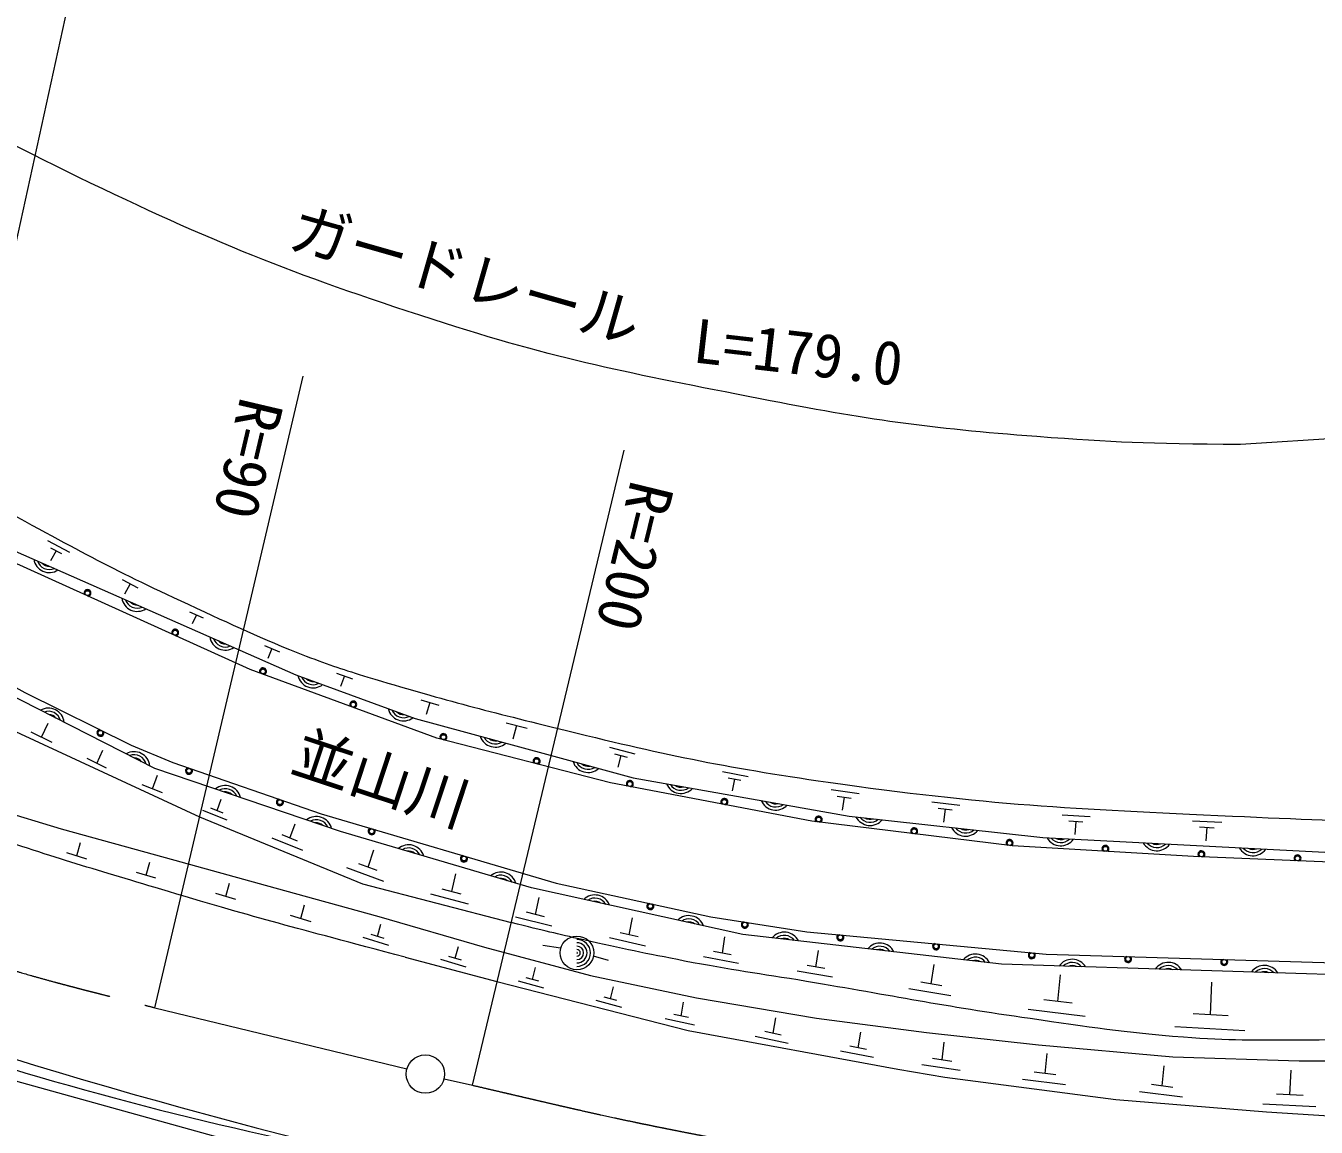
# Model space of a CAD drawing. Units: millimetres, scale not verified. Extents: x 40000 to 680000, y 20000 to 380000.
# Drawn here: x 163273 to 216938, y 272596 to 318414 of the extents above; entities that cross this region are included whole.
import ezdxf
from ezdxf.enums import TextEntityAlignment as Align

# ---------------------------------------------------------------- set-up
doc = ezdxf.new("R2010")
doc.units = ezdxf.units.MM
doc.header["$LTSCALE"] = 1000
doc.linetypes.add('CHAIN', pattern=[18.5, 12, -1.5, 3.5, -1.5])
for name, color, linetype, lineweight in [('M-BGD', 7, 'Continuous', 13), ('M-BMK', 2, 'CHAIN', 13), ('M-BMK-SRVR', 3, 'Continuous', 13), ('M-STR-HTXT', 7, 'Continuous', 13)]:
    doc.layers.add(name, color=color, linetype=linetype, lineweight=lineweight)
doc.styles.add('ＭＳ ゴシック', font='')
doc.styles.get('ＭＳ ゴシック').set_extended_font_data('MS Gothic')

msp = doc.modelspace()

# ---------------------------------------------------------------- linework, layer by layer
at = {"layer": 'M-BGD'}
for p, q in [((164171, 297001), (165089, 296519)), ((164304, 296697), (164763, 296456)), ((164534, 296576), (164305, 296150)), ((167281, 295374), (167935, 295037)), ((167608, 295205), (167379, 294772)), ((170087, 294038), (170644, 293780)), ((170366, 293909), (170190, 293540)), ((173195, 292632), (173824, 292378)), ((173509, 292505), (173337, 292088)), ((176199, 291489), (176862, 291247)), ((158292, 291167), (170503, 285510)), ((176530, 291368), (176365, 290928)), ((179699, 290380), (180448, 290154)), ((180073, 290267), (179918, 289769)), ((163931, 288816), (164200, 289406)), ((183249, 289423), (184122, 289202)), ((183685, 289312), (183533, 288732)), ((164368, 288603), (163494, 289029)), ((166228, 287730), (166478, 288277)), ((187547, 288406), (188601, 288134)), ((166634, 287532), (165823, 287927)), ((187756, 288127), (188283, 287991)), ((188020, 288059), (187888, 287568)), ((168538, 286672), (168751, 287241)), ((192252, 287391), (193310, 287191)), ((192477, 287129), (193006, 287029)), ((168960, 286501), (168115, 286843)), ((192741, 287079), (192644, 286586)), ((196766, 286642), (197924, 286474)), ((160597, 286272), (164745, 285002)), ((171225, 285768), (171402, 286241)), ((197022, 286368), (197600, 286284)), ((197311, 286326), (197228, 285787)), ((200950, 286129), (202112, 285994)), ((171646, 285364), (170641, 285770)), ((171476, 285666), (170974, 285869)), ((201214, 285863), (201795, 285796)), ((201504, 285829), (201436, 285288)), ((206370, 285586), (207538, 285521)), ((164745, 285002), (169063, 283817)), ((174256, 284623), (174481, 285222)), ((206649, 285336), (207233, 285303)), ((206941, 285319), (206906, 284775)), ((211792, 285347), (213007, 285282)), ((212083, 285088), (212691, 285055)), ((212387, 285071), (212352, 284505)), ((165390, 283883), (165549, 284440)), ((174789, 284111), (173518, 284626)), ((174574, 284494), (173938, 284752)), ((165805, 283752), (164975, 284013)), ((177505, 283412), (177750, 284135)), ((168283, 283075), (168432, 283616)), ((169063, 283817), (173635, 282547)), ((178159, 282823), (176624, 283388)), ((177888, 283271), (177121, 283554)), ((168685, 282952), (167880, 283197)), ((180985, 282396), (181163, 283138)), ((172002, 282062), (171175, 282314)), ((171589, 282188), (171742, 282744)), ((173635, 282547), (177953, 281362)), ((181690, 281868), (180111, 282292)), ((181380, 282290), (180590, 282502)), ((174711, 281273), (174869, 281845)), ((184469, 281442), (184626, 282149)), ((175137, 281143), (174285, 281402)), ((177953, 281362), (182356, 280092)), ((185147, 280953), (183640, 281328)), ((184846, 281348), (184092, 281535)), ((188367, 280599), (188509, 281304)), ((177901, 280533), (178041, 281039)), ((188743, 280513), (187991, 280685)), ((178374, 280154), (177297, 280481)), ((178170, 280451), (177632, 280615)), ((184778, 280170), (185514, 280060)), ((189050, 280126), (187547, 280470)), ((192241, 279835), (192350, 280518)), ((179054, 279668), (182864, 278652)), ((181393, 279542), (180865, 279702)), ((181129, 279622), (181266, 280118)), ((182356, 280092), (186759, 278906)), ((187506, 279527), (186888, 279715)), ((192915, 279409), (191459, 279680)), ((192605, 279768), (191877, 279903)), ((196135, 279254), (196236, 279946)), ((181593, 279251), (180537, 279571)), ((184347, 278742), (184469, 279241)), ((196821, 278832), (195346, 279087)), ((196503, 279191), (195766, 279318)), ((200930, 278554), (201049, 279369)), ((182864, 278652), (190823, 276620)), ((184821, 278384), (183757, 278674)), ((184613, 278669), (184081, 278814)), ((186759, 278906), (191161, 277975)), ((201365, 278478), (200495, 278629)), ((206199, 277821), (206305, 278930)), ((212548, 277271), (212596, 278632)), ((187856, 277865), (187324, 278010)), ((187590, 277937), (187712, 278437)), ((201740, 278055), (199999, 278356)), ((188064, 277580), (187000, 277869)), ((190524, 277220), (190632, 277791)), ((191161, 277975), (196157, 277128)), ((207327, 277202), (204956, 277491)), ((206792, 277749), (205607, 277893)), ((191081, 276845), (189863, 277107)), ((190829, 277154), (190220, 277286)), ((194348, 276503), (194469, 277145)), ((196157, 277128), (200729, 276536)), ((213276, 277227), (211820, 277316)), ((190823, 276620), (199543, 275012)), ((194974, 276081), (193604, 276376)), ((194690, 276429), (194005, 276576)), ((197892, 275902), (198001, 276548)), ((200729, 276536), (205385, 276028)), ((213968, 276599), (211056, 276778)), ((198236, 275835), (197548, 275970)), ((201384, 275392), (201471, 276137)), ((205385, 276028), (210973, 275520)), ((159835, 275350), (177276, 270524)), ((198527, 275493), (197150, 275761)), ((201781, 275335), (200986, 275449)), ((205663, 274826), (205746, 275666)), ((210973, 275520), (216223, 275350)), ((210973, 275520), (216223, 275350)), ((216223, 275350), (222149, 275350)), ((202133, 274959), (200542, 275188)), ((206111, 274769), (205214, 274882)), ((210530, 274311), (210613, 275149)), ((215843, 273941), (215897, 274967)), ((206515, 274354), (204720, 274580)), ((210978, 274254), (210082, 274367)), ((211380, 273840), (209589, 274065)), ((216392, 273916), (215293, 273967)), ((216921, 273450), (214723, 273553)), ((214868, 273234), (222657, 272726))]:
    msp.add_line(p, q, dxfattribs=at)
for points in [[(159898, 297854), (174496, 291417), (179469, 289596), (184927, 288113), (188525, 287124), (197518, 285541), (205567, 284642), (220761, 283851), (228887, 283756), (235456, 284548), (246764, 286537), (258704, 289369), (262906, 290750), (269738, 293867), (273669, 296229), (280286, 300855), (284790, 304501), (286989, 305850), (290756, 307589), (294158, 308706), (299569, 308917), (303716, 308447), (314153, 306479)], [(314153, 305806), (302192, 308134), (299475, 308344), (294275, 308109), (290980, 307100), (288102, 305911), (284394, 303631), (279481, 299628), (275182, 296618), (268058, 292518), (263455, 290408), (258670, 288965), (252820, 287454), (244031, 285635), (235209, 284011), (228577, 283157), (211839, 283854), (204305, 284296), (195961, 285325), (187592, 286920), (180365, 288786), (172609, 291640), (159641, 297500)], [(157606, 293809), (163231, 290685), (167653, 288482), (169392, 287762), (175556, 285635), (185324, 282750), (191761, 281350), (195757, 280729), (205702, 279800), (220949, 279340), (229655, 279407), (237354, 280495), (248961, 282829), (263266, 286587), (268180, 288313), (275449, 291857), (279111, 294206), (284236, 298116), (289694, 302107), (292843, 303506), (295305, 304335), (300316, 304431), (312810, 301957)], [(310805, 301769), (302886, 303352), (299871, 303857), (294472, 303466), (290295, 301787), (281529, 295552), (278853, 293459), (274527, 290791), (268750, 288114), (262812, 285913), (248080, 282263), (236486, 279837), (229583, 278968), (225177, 278794), (221350, 278819), (203849, 279375), (193092, 280611), (184306, 282547), (176365, 284897), (168641, 287522), (158923, 292464), (156319, 293793)], [(170503, 285510), (177276, 282716), (183457, 281108)], [(199543, 275012), (201491, 274673), (208603, 273742), (214868, 273234)]]:
    msp.add_lwpolyline(points, dxfattribs=at)
for centre, radius in [((165839, 294814), 100), ((165839, 294814), 100), ((165839, 294814), 100), ((165839, 294814), 100), ((169485, 293167), 100), ((169485, 293167), 100), ((169485, 293167), 100), ((169485, 293167), 100), ((173137, 291558), 100), ((173137, 291558), 100), ((173137, 291558), 100), ((173137, 291558), 100), ((176891, 290176), 100), ((176891, 290176), 100), ((176891, 290176), 100), ((176891, 290176), 100), ((166376, 289001), 100), ((166376, 289001), 100), ((166376, 289001), 100), ((166376, 289001), 100), ((180642, 288823), 100), ((180642, 288823), 100), ((180642, 288823), 100), ((180642, 288823), 100), ((184515, 287823), 100), ((184515, 287823), 100), ((184515, 287823), 100), ((184515, 287823), 100), ((170060, 287421), 100), ((170060, 287421), 100), ((170060, 287421), 100), ((170060, 287421), 100), ((188393, 286874), 100), ((188393, 286874), 100), ((188393, 286874), 100), ((188393, 286874), 100), ((173841, 286116), 100), ((173841, 286116), 100), ((173841, 286116), 100), ((173841, 286116), 100), ((192322, 286125), 100), ((192322, 286125), 100), ((192322, 286125), 100), ((192322, 286125), 100), ((177658, 284905), 100), ((177658, 284905), 100), ((177658, 284905), 100), ((177658, 284905), 100), ((196247, 285395), 100), ((196247, 285395), 100), ((196247, 285395), 100), ((196247, 285395), 100), ((200217, 284906), 100), ((200217, 284906), 100), ((200217, 284906), 100), ((200217, 284906), 100), ((204187, 284417), 100), ((204187, 284417), 100), ((204187, 284417), 100), ((204187, 284417), 100), ((208173, 284175), 100), ((208173, 284175), 100), ((208173, 284175), 100), ((208173, 284175), 100), ((212165, 283946), 100), ((212165, 283946), 100), ((212165, 283946), 100), ((212165, 283946), 100), ((181494, 283772), 100), ((181494, 283772), 100), ((181494, 283772), 100), ((181494, 283772), 100), ((216161, 283779), 100), ((216161, 283779), 100), ((216161, 283779), 100), ((216161, 283779), 100), ((189247, 281790), 100), ((189247, 281790), 100), ((189247, 281790), 100), ((189247, 281790), 100), ((193177, 281024), 100), ((193177, 281024), 100), ((193177, 281024), 100), ((193177, 281024), 100), ((186193, 279848), 700), ((197147, 280494), 100), ((197147, 280494), 100), ((197147, 280494), 100), ((197147, 280494), 100), ((201130, 280122), 100), ((201130, 280122), 100), ((201130, 280122), 100), ((201130, 280122), 100), ((205112, 279749), 100), ((205112, 279749), 100), ((205112, 279749), 100), ((205112, 279749), 100), ((209115, 279592), 100), ((209115, 279592), 100), ((209115, 279592), 100), ((209115, 279592), 100), ((213113, 279471), 100), ((213113, 279471), 100), ((213113, 279471), 100), ((213113, 279471), 100)]:
    msp.add_circle(centre, radius, dxfattribs=at)
for centre, radius, start, end in [((164250, 296322), 654, 188.9836, 303.4254), ((164250, 296322), 523, 198.7948, 293.6142), ((164250, 296322), 392, 220.6713, 271.7377), ((165839, 294814), 145, 289.2867, 202.0811), ((165839, 294814), 116, 270.8374, 220.5304), ((167910, 294708), 654, 188.9836, 303.4254), ((167910, 294708), 523, 198.7948, 293.6142), ((167910, 294708), 392, 220.6713, 271.7377), ((169485, 293167), 145, 289.2867, 202.0811), ((169485, 293167), 116, 270.8374, 220.5304), ((171570, 293094), 654, 188.9836, 303.4254), ((171570, 293094), 523, 198.7948, 293.6142), ((171570, 293094), 392, 220.6713, 271.7377), ((173137, 291558), 145, 293.3972, 206.1916), ((173137, 291558), 116, 274.9479, 224.6409), ((175224, 291527), 654, 192.6723, 307.1142), ((175224, 291527), 523, 202.4836, 297.3029), ((175224, 291527), 392, 224.36, 275.4265), ((164214, 289376), 654, 5.8249, 120.2667), ((164214, 289376), 523, 15.6361, 110.4555), ((176891, 290176), 145, 293.3972, 206.1916), ((176891, 290176), 116, 274.9479, 224.6409), ((178980, 290152), 654, 192.6723, 307.1142), ((178980, 290152), 523, 202.4836, 297.3029), ((178980, 290152), 392, 224.36, 275.4265), ((164214, 289376), 392, 37.5126, 88.579), ((166376, 289001), 145, 107.1155, 19.9099), ((166376, 289001), 116, 88.6662, 38.3592), ((180642, 288823), 145, 299.1247, 211.9191), ((180642, 288823), 116, 280.6754, 230.3684), ((182795, 289060), 654, 197.5828, 312.0246), ((182795, 289060), 523, 207.394, 302.2134), ((182795, 289060), 392, 229.2705, 280.3369), ((167779, 287563), 654, 5.8249, 120.2667), ((167779, 287563), 523, 15.6361, 110.4555), ((167779, 287563), 392, 37.5126, 88.579), ((184515, 287823), 145, 299.1247, 211.9191), ((184515, 287823), 116, 280.6754, 230.3684), ((186654, 288006), 654, 197.4028, 311.8447), ((186654, 288006), 523, 207.2141, 302.0334), ((186654, 288006), 392, 229.0905, 280.157), ((170060, 287421), 145, 114.5674, 27.3618), ((170060, 287421), 116, 96.1181, 45.8111), ((171570, 286153), 654, 14.0057, 128.4476), ((171570, 286153), 523, 23.817, 118.6363), ((188393, 286874), 145, 302.8111, 215.6054), ((188393, 286874), 116, 284.3617, 234.0548), ((190519, 287133), 654, 202.7956, 317.2375), ((190519, 287133), 523, 212.6069, 307.4262), ((190519, 287133), 392, 234.4833, 285.5498), ((171570, 286153), 392, 45.6934, 96.7599), ((173841, 286116), 145, 114.5674, 27.3618), ((173841, 286116), 116, 96.1181, 45.8111), ((192322, 286125), 145, 302.8111, 215.6054), ((192322, 286125), 116, 284.3617, 234.0548), ((194459, 286439), 654, 202.7956, 317.2375), ((194459, 286439), 523, 212.6069, 307.4262), ((194459, 286439), 392, 234.4833, 285.5498), ((175357, 284865), 654, 14.0057, 128.4476), ((196247, 285395), 145, 306.5792, 219.3735), ((196247, 285395), 116, 288.1298, 237.8229), ((198384, 285801), 654, 206.4038, 320.8456), ((175357, 284865), 523, 23.817, 118.6363), ((175357, 284865), 392, 45.6934, 96.7599), ((177658, 284905), 145, 117.1445, 29.9389), ((177658, 284905), 116, 98.6952, 48.3882), ((198384, 285801), 523, 216.215, 311.0344), ((198384, 285801), 392, 238.0915, 289.1579), ((200217, 284906), 145, 306.5792, 219.3735), ((200217, 284906), 116, 288.1298, 237.8229), ((202359, 285357), 654, 206.4038, 320.8456), ((202359, 285357), 523, 216.215, 311.0344), ((202359, 285357), 392, 238.0915, 289.1579), ((204187, 284417), 145, 306.5792, 219.3735), ((204187, 284417), 116, 288.1298, 237.8229), ((206317, 284957), 654, 209.8014, 324.2432), ((206317, 284957), 523, 219.6126, 314.432), ((206317, 284957), 392, 241.4891, 292.5555), ((210311, 284750), 654, 209.8014, 324.2432), ((179194, 283690), 654, 16.2947, 130.7365), ((179194, 283690), 523, 26.1059, 120.9253), ((179194, 283690), 392, 47.9824, 99.0489), ((181494, 283772), 145, 117.1445, 29.9389), ((181494, 283772), 116, 98.6952, 48.3882), ((208173, 284175), 145, 310.2441, 223.0385), ((208173, 284175), 116, 291.7948, 241.4879), ((210311, 284750), 523, 219.6126, 314.432), ((210311, 284750), 392, 241.4891, 292.5555), ((212165, 283946), 145, 311.2157, 224.0101), ((212165, 283946), 116, 292.7664, 242.4594), ((214306, 284542), 654, 209.8014, 324.2432), ((214306, 284542), 523, 219.6126, 314.432), ((214306, 284542), 392, 241.4891, 292.5555), ((216161, 283779), 145, 311.2157, 224.0101), ((216161, 283779), 116, 292.7664, 242.4594), ((183030, 282555), 654, 16.2947, 130.7365), ((183030, 282555), 523, 26.1059, 120.9253), ((183030, 282555), 392, 47.9824, 99.0489), ((186939, 281604), 654, 20.3524, 134.7942), ((186939, 281604), 523, 30.1636, 124.983), ((186939, 281604), 392, 52.0401, 103.1065), ((189247, 281790), 145, 121.3364, 34.1308), ((189247, 281790), 116, 102.8871, 52.5801), ((190845, 280743), 654, 20.3524, 134.7942), ((190845, 280743), 523, 30.1636, 124.983), ((190845, 280743), 392, 52.0401, 103.1065), ((193177, 281024), 145, 124.7676, 37.5619), ((193177, 281024), 116, 106.3182, 56.0113), ((194817, 280056), 654, 26.2257, 140.6675), ((186193, 279848), 560, 270, 90), ((186193, 279848), 420, 270, 90), ((194817, 280056), 523, 36.0369, 130.8563), ((194817, 280056), 392, 57.9134, 108.9798), ((197147, 280494), 145, 128.264, 41.0584), ((197147, 280494), 116, 109.8147, 59.5077), ((198791, 279600), 654, 26.2257, 140.6675), ((201130, 280122), 145, 128.264, 41.0584), ((201130, 280122), 116, 109.8147, 59.5077), ((186193, 279848), 280, 270, 90), ((186193, 279848), 140, 270, 90), ((186193, 279848), 20, 270, 90), ((198791, 279600), 523, 36.0369, 130.8563), ((198791, 279600), 392, 57.9134, 108.9798), ((202765, 279143), 654, 26.2257, 140.6675), ((202765, 279143), 523, 36.0369, 130.8563), ((205112, 279749), 145, 128.264, 41.0584), ((205112, 279749), 116, 109.8147, 59.5077), ((209115, 279592), 145, 131.8759, 44.6703), ((209115, 279592), 116, 113.4266, 63.1196), ((202765, 279143), 392, 57.9134, 108.9798), ((206786, 278927), 654, 30.9592, 145.401), ((206786, 278927), 523, 40.7704, 135.5898), ((206786, 278927), 392, 62.6468, 113.7133), ((210784, 278800), 654, 30.9592, 145.401), ((210784, 278800), 523, 40.7704, 135.5898), ((210784, 278800), 392, 62.6468, 113.7133), ((213113, 279471), 145, 131.8759, 44.6703), ((213113, 279471), 116, 113.4266, 63.1196), ((214782, 278673), 654, 30.9592, 145.401), ((214782, 278673), 523, 40.7704, 135.5898), ((214782, 278673), 392, 62.6468, 113.7133), ((231889, 499093), 234083, 251.48334, 268.15112), ((204844, 414910), 146098, 251.18213, 259.25875)]:
    msp.add_arc(centre, radius, start, end, dxfattribs=at)
for points, knots in [([(179054, 279668), (174291, 280933), (173030, 281254), (169207, 282400), (166208, 283298), (164518, 283775), (161562, 284806), (159451, 285542), (158280, 285992), (156220, 286861), (153393, 288054), (151861, 288847), (149129, 290245), (147000, 291334), (145796, 291932), (143752, 293173), (142478, 293946), (141819, 294466), (140598, 295323), (138604, 296723), (137508, 297540), (135588, 299041), (134694, 299740), (134222, 300168), (133363, 300911), (132413, 301734), (131909, 302227), (130990, 303086), (130427, 303612), (130249, 303779), (129556, 304440)], [0, 0, 0, 0, 1, 1, 1, 2, 2, 2, 3, 3, 3, 4, 4, 4, 5, 5, 5, 6, 6, 6, 7, 7, 7, 8, 8, 8, 9, 9, 9, 10, 10, 10, 10]), ([(161543, 298721), (165556, 296551), (166642, 295912), (170026, 294350), (171928, 293472), (172982, 292947), (174938, 292194), (175925, 291814), (176490, 291627), (177503, 291321), (180566, 290394), (182305, 289948), (185413, 289181), (189754, 288109), (192215, 287583), (196641, 286949), (203165, 286014), (206870, 285831), (213453, 285537), (218929, 285292), (222011, 285168), (227486, 285428), (231643, 285625), (233969, 285917), (238077, 286575), (242356, 287260), (244717, 287851), (248946, 288792), (253125, 289722), (254478, 290064), (259601, 291360)], [0, 0, 0, 0, 1, 1, 1, 2, 2, 2, 3, 3, 3, 4, 4, 4, 5, 5, 5, 6, 6, 6, 7, 7, 7, 8, 8, 8, 9, 9, 9, 10, 10, 10, 10]), ([(269604, 286772), (267442, 285967), (266859, 285754), (265078, 285165), (263147, 284526), (262054, 284201), (260094, 283655), (257794, 283014), (256488, 282719), (254170, 282147), (251993, 281609), (250773, 281310), (248586, 280814), (246459, 280331), (245263, 280085), (243126, 279650), (240225, 279060), (238596, 278745), (235685, 278207), (232737, 277662), (231092, 277308), (228124, 276890), (226547, 276668), (225662, 276546), (224075, 276419), (223190, 276347), (222691, 276353), (221803, 276324), (219653, 276254), (218448, 276226), (216297, 276217), (214393, 276210), (213322, 276193), (211423, 276338), (208918, 276529), (207526, 276759), (205039, 277113), (201393, 277631), (199371, 278054), (195738, 278660), (193758, 278990), (192641, 279127), (190671, 279509), (189029, 279827), (188110, 280016), (186479, 280387), (185296, 280656), (184914, 280746), (183457, 281108)], [0, 0, 0, 0, 1, 1, 1, 2, 2, 2, 3, 3, 3, 4, 4, 4, 5, 5, 5, 6, 6, 6, 7, 7, 7, 8, 8, 8, 9, 9, 9, 10, 10, 10, 11, 11, 11, 12, 12, 12, 13, 13, 13, 14, 14, 14, 15, 15, 15, 16, 16, 16, 16])]:
    msp.add_open_spline(points, degree=3, knots=knots, dxfattribs=at)
at = {"layer": 'M-BMK'}
for p, q in [((168633, 277568), (179120, 275021)), ((180667, 274612), (181856, 274340))]:
    msp.add_line(p, q, dxfattribs=at)
for points, knots in [([(104946, 332913), (105780, 330707), (106026, 330098), (106798, 328327), (107814, 326000), (108447, 324721), (109651, 322485), (111211, 319590), (112190, 318020), (114012, 315281), (116000, 312292), (117184, 310658), (119448, 307871), (121438, 305421), (122584, 304062), (124807, 301821), (127330, 299276), (128854, 297955), (131619, 295674), (134669, 293157), (136433, 291790), (139776, 289677), (144013, 287000), (146475, 285607), (151024, 283505), (154292, 281995), (156194, 281292), (159604, 280138), (163077, 278962), (164326, 278651), (168633, 277568)], [0, 0, 0, 0, 1, 1, 1, 2, 2, 2, 3, 3, 3, 4, 4, 4, 5, 5, 5, 6, 6, 6, 7, 7, 7, 8, 8, 8, 9, 9, 9, 10, 10, 10, 10]), ([(181856, 274340), (186386, 273284), (187588, 272986), (191293, 272268), (194048, 271733), (195589, 271412), (198366, 271008), (202310, 270434), (204526, 270145), (208494, 269770), (211596, 269476), (213337, 269333), (216449, 269159), (221028, 268902), (223598, 268775), (228184, 268753), (234419, 268722), (236555, 268926), (244132, 269445)], [0, 0, 0, 0, 1, 1, 1, 2, 2, 2, 3, 3, 3, 4, 4, 4, 5, 5, 5, 6, 6, 6, 6])]:
    msp.add_open_spline(points, degree=3, knots=knots, dxfattribs=at)
at = {"layer": 'M-BMK-SRVR'}
for p, q in [((168633, 277568), (174803, 303840)), ((181856, 274340), (188154, 300766))]:
    msp.add_line(p, q, dxfattribs=at)
msp.add_circle((179891, 274805), 800, dxfattribs=at)
at = {"layer": 'M-STR-HTXT'}
for p, q in [((159355, 293370), (167574, 330829)), ((239573, 302647), (213789, 300990))]:
    msp.add_line(p, q, dxfattribs=at)
msp.add_open_spline([(213789, 300990), (209779, 301025), (208621, 301073), (205320, 301324), (200798, 301668), (198266, 302023), (193816, 302896), (188450, 303948), (185413, 304509), (180211, 306192), (174298, 308105), (171041, 309414), (165449, 312123), (160138, 314696), (157329, 316511), (152488, 319886), (146194, 324272), (144166, 326429), (137646, 332748)], degree=3, knots=[0, 0, 0, 0, 1, 1, 1, 2, 2, 2, 3, 3, 3, 4, 4, 4, 5, 5, 5, 6, 6, 6, 6], dxfattribs=at)

# ---------------------------------------------------------------- texts
at = {"layer": 'M-BGD', "style": 'ＭＳ ゴシック'}
msp.add_text('並山川', height=1833, rotation=341.711, dxfattribs=at).set_placement((178055, 287112), align=Align.MIDDLE_CENTER)
at = {"layer": 'M-BMK-SRVR', "style": 'ＭＳ ゴシック'}
for s, rotation, p in [('R=90', 256.785, (173104, 302825)), ('R=200', 256.296, (189346, 299361))]:
    msp.add_text(s, height=1833, rotation=rotation, dxfattribs=at).set_placement(p, align=Align.MIDDLE_LEFT)
at = {"layer": 'M-STR-HTXT', "style": 'ＭＳ ゴシック'}
for s, rotation, p in [('ガードレール', 344.083, (173956, 308686)), ('L=179.0', 353.431, (190901, 303876))]:
    msp.add_text(s, height=1832, rotation=rotation, dxfattribs=at).set_placement(p, align=Align.BOTTOM_LEFT)

doc.saveas('drawing.dxf')
